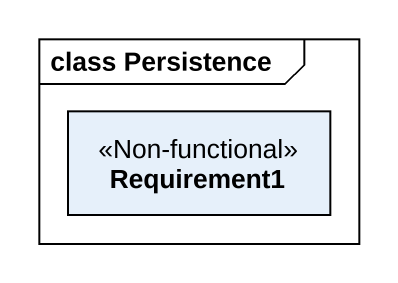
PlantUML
@startuml
mainframe class Persistence
hide circle
hide empty members
class Requirement1 <<Non-functional>>
@enduml
